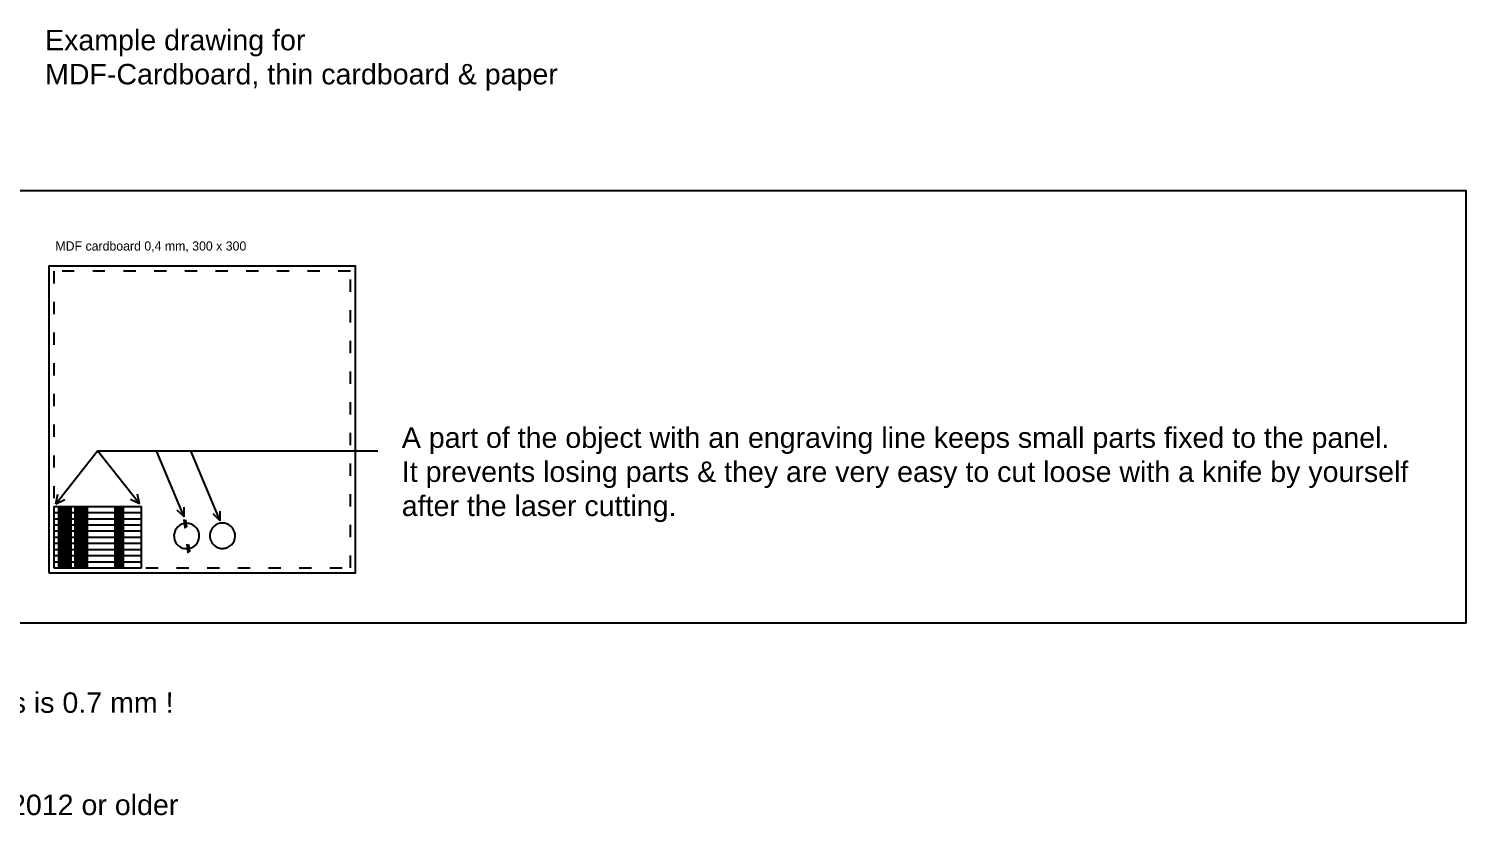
# Model space of a CAD drawing. Header units: millimetres. Extents: x 1134 to 5129, y -2137 to 2987.
# Drawn here: x 3723 to 5129, y 2212 to 2987 of the extents above; entities that cross this region are included whole.
import ezdxf

# ---------------------------------------------------------------- set-up
doc = ezdxf.new("R2010")
doc.units = ezdxf.units.MM
doc.linetypes.add('ACAD_ISO03W100', pattern=[30, 12, -18])
for name, color, linetype, true_color in [('01 engraving', 1, 'Continuous', 0xff0000), ('03 cutting', 5, 'Continuous', 0x0000ff), ('layout', 3, 'Continuous', 0x00ff00)]:
    doc.layers.add(name, color=color, linetype=linetype, true_color=true_color)

msp = doc.modelspace()

# ---------------------------------------------------------------- linework, layer by layer
at = {"layer": '01 engraving'}
for points in [[(3747.312, 2519.814), (3747.312, 2459.814)], [(3833.175, 2459.814), (3833.175, 2519.814)]]:
    msp.add_lwpolyline(points, dxfattribs=at)
for points in [[(3752.312, 2518.814), (3763.958, 2518.814), (3763.958, 2514.814), (3752.312, 2514.814)], [(3768.098, 2518.814), (3779.744, 2518.814), (3779.744, 2514.814), (3768.098, 2514.814)], [(3807.176, 2518.814), (3814.951, 2518.814), (3814.951, 2514.814), (3807.176, 2514.814)], [(3752.312, 2512.814), (3763.958, 2512.814), (3763.958, 2508.814), (3752.312, 2508.814)], [(3752.312, 2506.814), (3763.958, 2506.814), (3763.958, 2502.814), (3752.312, 2502.814)], [(3768.098, 2512.814), (3779.744, 2512.814), (3779.744, 2508.814), (3768.098, 2508.814)], [(3768.098, 2506.814), (3779.744, 2506.814), (3779.744, 2502.814), (3768.098, 2502.814)], [(3807.176, 2512.814), (3814.951, 2512.814), (3814.951, 2508.814), (3807.176, 2508.814)], [(3807.176, 2506.814), (3814.951, 2506.814), (3814.951, 2502.814), (3807.176, 2502.814)], [(3752.312, 2500.814), (3763.958, 2500.814), (3763.958, 2496.814), (3752.312, 2496.814)], [(3752.312, 2494.814), (3763.958, 2494.814), (3763.958, 2490.814), (3752.312, 2490.814)], [(3752.312, 2488.814), (3763.958, 2488.814), (3763.958, 2484.814), (3752.312, 2484.814)], [(3768.098, 2500.814), (3779.744, 2500.814), (3779.744, 2496.814), (3768.098, 2496.814)], [(3768.098, 2494.814), (3779.744, 2494.814), (3779.744, 2490.814), (3768.098, 2490.814)], [(3768.098, 2488.814), (3779.744, 2488.814), (3779.744, 2484.814), (3768.098, 2484.814)], [(3807.176, 2500.814), (3814.951, 2500.814), (3814.951, 2496.814), (3807.176, 2496.814)], [(3807.176, 2494.814), (3814.951, 2494.814), (3814.951, 2490.814), (3807.176, 2490.814)], [(3807.176, 2488.814), (3814.951, 2488.814), (3814.951, 2484.814), (3807.176, 2484.814)], [(3752.312, 2482.814), (3763.958, 2482.814), (3763.958, 2478.814), (3752.312, 2478.814)], [(3752.312, 2476.814), (3763.958, 2476.814), (3763.958, 2472.814), (3752.312, 2472.814)], [(3768.098, 2482.814), (3779.744, 2482.814), (3779.744, 2478.814), (3768.098, 2478.814)], [(3768.098, 2476.814), (3779.744, 2476.814), (3779.744, 2472.814), (3768.098, 2472.814)], [(3807.176, 2482.814), (3814.951, 2482.814), (3814.951, 2478.814), (3807.176, 2478.814)], [(3807.176, 2476.814), (3814.951, 2476.814), (3814.951, 2472.814), (3807.176, 2472.814)], [(3752.312, 2470.814), (3763.958, 2470.814), (3763.958, 2466.814), (3752.312, 2466.814)], [(3752.312, 2464.814), (3763.958, 2464.814), (3763.958, 2460.814), (3752.312, 2460.814)], [(3768.098, 2470.814), (3779.744, 2470.814), (3779.744, 2466.814), (3768.098, 2466.814)], [(3768.098, 2464.814), (3779.744, 2464.814), (3779.744, 2460.814), (3768.098, 2460.814)], [(3807.176, 2470.814), (3814.951, 2470.814), (3814.951, 2466.814), (3807.176, 2466.814)], [(3807.176, 2464.814), (3814.951, 2464.814), (3814.951, 2460.814), (3807.176, 2460.814)]]:
    msp.add_lwpolyline(points, close=True, dxfattribs=at)
for centre, start, end in [((3877.136, 2490.931), 91.039835, 100.674438), ((3912.232, 2491.148), 91.039835, 100.674438), ((3877.136, 2490.931), 273.314615, 282.996175), ((3912.232, 2491.148), 273.314615, 282.996175)]:
    msp.add_arc(centre, 12.414, start, end, dxfattribs=at)
at = {"layer": '03 cutting'}
for points in [[(3747.312, 2519.814), (3833.175, 2519.814)], [(3747.312, 2513.814), (3833.175, 2513.814)], [(3747.312, 2507.814), (3833.175, 2507.814)], [(3747.312, 2501.814), (3833.175, 2501.814)], [(3747.312, 2495.814), (3833.175, 2495.814)], [(3747.312, 2489.814), (3833.175, 2489.814)], [(3747.312, 2483.814), (3833.175, 2483.814)], [(3747.312, 2477.814), (3833.175, 2477.814)], [(3747.312, 2471.814), (3833.175, 2471.814)], [(3747.312, 2465.814), (3833.175, 2465.814)], [(3747.312, 2459.814), (3833.175, 2459.814)]]:
    msp.add_lwpolyline(points, dxfattribs=at)
for points in [[(3753.312, 2517.814), (3762.958, 2517.814), (3762.958, 2515.814), (3753.312, 2515.814)], [(3769.098, 2517.814), (3778.744, 2517.814), (3778.744, 2515.814), (3769.098, 2515.814)], [(3808.176, 2517.814), (3813.951, 2517.814), (3813.951, 2515.814), (3808.176, 2515.814)], [(3753.312, 2511.814), (3762.958, 2511.814), (3762.958, 2509.814), (3753.312, 2509.814)], [(3753.312, 2505.814), (3762.958, 2505.814), (3762.958, 2503.814), (3753.312, 2503.814)], [(3769.098, 2511.814), (3778.744, 2511.814), (3778.744, 2509.814), (3769.098, 2509.814)], [(3769.098, 2505.814), (3778.744, 2505.814), (3778.744, 2503.814), (3769.098, 2503.814)], [(3808.176, 2511.814), (3813.951, 2511.814), (3813.951, 2509.814), (3808.176, 2509.814)], [(3808.176, 2505.814), (3813.951, 2505.814), (3813.951, 2503.814), (3808.176, 2503.814)], [(3753.312, 2499.814), (3762.958, 2499.814), (3762.958, 2497.814), (3753.312, 2497.814)], [(3753.312, 2493.814), (3762.958, 2493.814), (3762.958, 2491.814), (3753.312, 2491.814)], [(3769.098, 2499.814), (3778.744, 2499.814), (3778.744, 2497.814), (3769.098, 2497.814)], [(3769.098, 2493.814), (3778.744, 2493.814), (3778.744, 2491.814), (3769.098, 2491.814)], [(3808.176, 2499.814), (3813.951, 2499.814), (3813.951, 2497.814), (3808.176, 2497.814)], [(3808.176, 2493.814), (3813.951, 2493.814), (3813.951, 2491.814), (3808.176, 2491.814)], [(3753.312, 2487.814), (3762.958, 2487.814), (3762.958, 2485.814), (3753.312, 2485.814)], [(3753.312, 2481.814), (3762.958, 2481.814), (3762.958, 2479.814), (3753.312, 2479.814)], [(3753.312, 2475.814), (3762.958, 2475.814), (3762.958, 2473.814), (3753.312, 2473.814)], [(3769.098, 2487.814), (3778.744, 2487.814), (3778.744, 2485.814), (3769.098, 2485.814)], [(3769.098, 2481.814), (3778.744, 2481.814), (3778.744, 2479.814), (3769.098, 2479.814)], [(3769.098, 2475.814), (3778.744, 2475.814), (3778.744, 2473.814), (3769.098, 2473.814)], [(3808.176, 2487.814), (3813.951, 2487.814), (3813.951, 2485.814), (3808.176, 2485.814)], [(3808.176, 2481.814), (3813.951, 2481.814), (3813.951, 2479.814), (3808.176, 2479.814)], [(3808.176, 2475.814), (3813.951, 2475.814), (3813.951, 2473.814), (3808.176, 2473.814)], [(3753.312, 2469.814), (3762.958, 2469.814), (3762.958, 2467.814), (3753.312, 2467.814)], [(3753.312, 2463.814), (3762.958, 2463.814), (3762.958, 2461.814), (3753.312, 2461.814)], [(3769.098, 2469.814), (3778.744, 2469.814), (3778.744, 2467.814), (3769.098, 2467.814)], [(3769.098, 2463.814), (3778.744, 2463.814), (3778.744, 2461.814), (3769.098, 2461.814)], [(3808.176, 2469.814), (3813.951, 2469.814), (3813.951, 2467.814), (3808.176, 2467.814)], [(3808.176, 2463.814), (3813.951, 2463.814), (3813.951, 2461.814), (3808.176, 2461.814)]]:
    msp.add_lwpolyline(points, close=True, dxfattribs=at)
for centre, start, end in [((3877.136, 2490.931), 100.674438, 273.314615), ((3877.136, 2490.931), 282.996175, 91.039835), ((3912.232, 2491.148), 100.674438, 273.314615), ((3912.232, 2491.148), 282.996175, 91.039835)]:
    msp.add_arc(centre, 12.414, start, end, dxfattribs=at)
at = {"layer": 'layout'}
for points in [[(3688.826, 2405.976), (5128.717, 2405.976), (5128.717, 2828.415), (3688.826, 2828.415)], [(3742.312, 2454.814), (4042.312, 2454.814), (4042.312, 2754.814), (3742.312, 2754.814)]]:
    msp.add_lwpolyline(points, close=True, dxfattribs=at)
at = {"layer": 'layout', "linetype": 'ACAD_ISO03W100'}
msp.add_lwpolyline([(3747.312, 2459.814), (4037.312, 2459.814), (4037.312, 2749.814), (3747.312, 2749.814)], close=True, dxfattribs=at)
at = {"layer": 'layout'}
for points in [[(3749.098, 2522.404), (3790.11, 2574.143)], [(3790.11, 2574.143), (3848.265, 2574.143), (3882.85, 2574.143), (4064.298, 2574.143)], [(3831.122, 2522.404), (3790.11, 2574.143)], [(3874.847, 2509.527), (3847.75, 2574.143)], [(3910.051, 2505.759), (3881.375, 2574.143)], [(3749.098, 2522.404), (3751.222, 2531.918)], [(3831.122, 2522.404), (3828.998, 2531.918)], [(3749.098, 2522.404), (3757.876, 2526.644)], [(3831.122, 2522.404), (3822.344, 2526.644)], [(3874.847, 2509.527), (3874.847, 2519.056)], [(3874.847, 2509.527), (3868.05, 2516.206)], [(3874.269, 2507.165), (3875.419, 2498.988), (3877.466, 2500.226), (3876.281, 2506.877)], [(3910.051, 2505.759), (3903.254, 2512.438)], [(3910.051, 2505.759), (3910.051, 2515.288)], [(3877.231, 2482.966), (3878.38, 2474.789), (3880.428, 2476.028), (3879.243, 2482.679)]]:
    msp.add_lwpolyline(points, dxfattribs=at)

# ---------------------------------------------------------------- texts
at = {"layer": 'layout', "attachment_point": 1}
for s, insert, char_height, width in [('{\\fArial;Example drawing for}\\P{\\fArial;MDF-Cardboard, thin cardboard & paper}', (3738.679, 2985.972), 20, 1038.04348), ('MDF cardboard 0,4 mm, 300 x 300', (3748.837, 2779.074), 9, 404.51087), ('\\P\\P\\P{\\fArial;A part of the object with an engraving line keeps small parts fixed to the panel.}\\P{\\fArial;It prevents losing parts & they are very easy to cut loose with a knife by yourself}\\P{\\fArial;after the laser cutting.}', (4087.632, 2697.154), 20, 2000.21739), ('{\\fArial;Take care:   - minimum distance between cuttinglines is 0.7 mm !}\\P{\\fArial;                    - all lines should be color "by layer"}\\P{\\fArial;                    - remove double lines}\\P{\\fArial;                    - save your file as an AutoCAD version 2012 or older}', (3061.636, 2337.981), 20, 1646.73913)]:
    msp.add_mtext(s, dxfattribs=dict(at, insert=insert, char_height=char_height, width=width))

doc.saveas('drawing.dxf')
